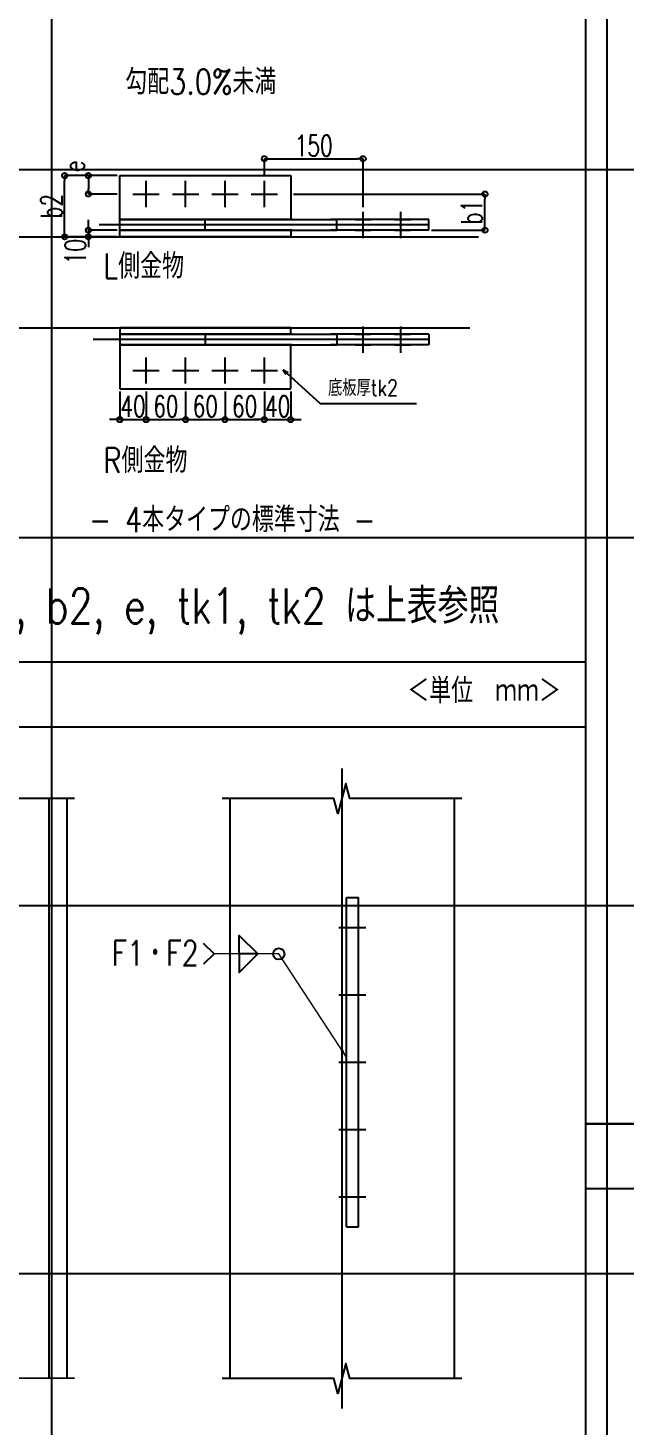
# Model space of a CAD drawing. Extents: x -668440 to 1010955, y -1678500 to 210463.
# Drawn here: x 384144 to 405648, y -102990 to -52649 of the extents above; entities that cross this region are included whole.
import ezdxf
from ezdxf.enums import TextEntityAlignment as Align

# ---------------------------------------------------------------- set-up
doc = ezdxf.new("R2010")
doc.units = 0
doc.header["$MEASUREMENT"] = 0
doc.layers.get('0').update_dxf_attribs({"color": 3, "linetype": 'CONTINUOUS'})
doc.layers.get('Defpoints').update_dxf_attribs({"color": 251, "linetype": 'CONTINUOUS'})
doc.layers.add('99_レイアウト枠', color=251, linetype='CONTINUOUS', plot=False)
doc.layers.add('s小梁', color=7, linetype='CONTINUOUS')
doc.layers.add('注記', color=3, linetype='CONTINUOUS')
doc.styles.add('S000', font='simplex.shx', dxfattribs={"width": 0.7, "bigfont": 'extfont2.shx'})
doc.styles.add('S020', font='simplex.shx', dxfattribs={"width": 0.8, "height": 100, "bigfont": 'extfont2.shx'})
doc.styles.get("Standard").update_dxf_attribs({"font": 'Osaka.ttc'})
doc.dimstyles.new('S030', dxfattribs={"dimscale": 30, "dimtxt": 2.5, "dimasz": 1, "dimexe": 0, "dimexo": 0.5, "dimgap": 0.5, "dimtad": 1, "dimdec": 0, "dimzin": 0, "dimdsep": 46, "dimtxsty": 'S000', "dimblk": 'ORIGIN', "dimcen": 1, "dimclrd": 256, "dimclre": 256, "dimclrt": 6, "dimadec": 0, "dimazin": 0, "dimtfac": 1, "dimtdec": 0, "dimtix": 1, "dimtmove": 2, "dimatfit": 3, "dimldrblk": 'OPEN30', "dimfxl": 1, "dimtolj": 1, "dimtzin": 0, "dimlwd": -1, "dimlwe": -1, "dimarcsym": 0})
doc.dimstyles.new('S20', dxfattribs={"dimtxt": 3, "dimasz": 1, "dimexe": 1, "dimexo": 1, "dimgap": 1, "dimtad": 1, "dimdec": 1, "dimlfac": 20, "dimdsep": 46, "dimtxsty": 'Standard', "dimblk": 'DOT', "dimcen": 0, "dimclrd": 256, "dimclre": 256, "dimclrt": 256, "dimadec": 0, "dimazin": 0, "dimtfac": 1, "dimtdec": 1, "dimtix": 1, "dimtmove": 2, "dimatfit": 2, "dimfxl": 30, "dimtolj": 2, "dimlwd": 5, "dimlwe": 5, "dimarcsym": 2})

# ---------------------------------------------------------------- blocks, each defined once
blk = doc.blocks.new('_DOT')
at = {"color": 0, "linetype": 'ByBlock'}
blk.add_line((-0.5, 0), (-1, 0), dxfattribs=at)
at = {"color": 0, "linetype": 'ByBlock', "const_width": 0.5}
blk.add_lwpolyline([(-0.25, 0, 1), (0.25, 0, 1)], format="xyb", close=True, dxfattribs=at)
blk = doc.blocks.new('_ORIGIN')
at = {"color": 0, "linetype": 'ByBlock', "lineweight": -2}
blk.add_line((0, 0), (-1, 0), dxfattribs=at)
blk.add_circle((0, 0), 0.5, dxfattribs=at)
blk = doc.blocks.new('*D9071')
at = {"layer": 'Defpoints', "color": 0}
for p in [(790497.3, 4892.5), (790812.3, 4892.5), (790812.3, 4543.7)]:
    blk.add_point(p, dxfattribs=at)
at = {"layer": '注記'}
for p, q in [((790797.3, 4892.5), (790497.3, 4892.5)), ((790497.3, 4573.7), (790497.3, 4862.5)), ((790797.3, 4543.7), (790497.3, 4543.7))]:
    blk.add_line(p, q, dxfattribs=at)
at = {"layer": '注記', "linetype": 'ByBlock', "xscale": 30, "yscale": 30, "zscale": 30}
for p, rotation in [((790497.3, 4892.5), 90), ((790497.3, 4543.7), 270)]:
    blk.add_blockref('_ORIGIN', p, dxfattribs=dict(at, rotation=rotation))
at = {"layer": '注記', "insert": (790422.3, 4718.1), "char_height": 120, "attachment_point": 5, "rotation": 90, "style": 'S000'}
blk.add_mtext('\\A1;b2', dxfattribs=at)
blk = doc.blocks.new('_Open30')
at = {"color": 0, "linetype": 'ByBlock', "lineweight": -2}
for p, q in [((-1, 0.27), (0, 0)), ((0, 0), (-1, -0.27)), ((0, 0), (-1, 0))]:
    blk.add_line(p, q, dxfattribs=at)
blk = doc.blocks.new('*D9072')
at = {"layer": 'Defpoints', "color": 0}
for p in [(790812.3, 4581.2), (790633.2, 4543.7), (790812.3, 4543.7)]:
    blk.add_point(p, dxfattribs=at)
at = {"layer": '注記'}
for p, q in [((790633.2, 4611.2), (790633.2, 4641.2)), ((790797.3, 4581.2), (790633.2, 4581.2)), ((790633.2, 4581.2), (790633.2, 4543.7)), ((790797.3, 4543.7), (790633.2, 4543.7)), ((790633.2, 4513.7), (790633.2, 4483.7))]:
    blk.add_line(p, q, dxfattribs=at)
at = {"layer": '注記', "linetype": 'ByBlock', "xscale": 30, "yscale": 30, "zscale": 30}
for p, rotation in [((790633.2, 4581.2), 270), ((790633.2, 4543.7), 90)]:
    blk.add_blockref('_ORIGIN', p, dxfattribs=dict(at, rotation=rotation))
at = {"layer": '注記', "insert": (790558.6, 4458.8), "char_height": 120, "attachment_point": 5, "rotation": 90, "style": 'S000'}
blk.add_mtext('\\A1;10', dxfattribs=at)
blk = doc.blocks.new('*D9073')
at = {"layer": 'Defpoints', "color": 0}
for p in [(790812.3, 4892.5), (790633.2, 4787.5), (790812.3, 4787.5)]:
    blk.add_point(p, dxfattribs=at)
at = {"layer": '注記'}
for p, q in [((790797.3, 4892.5), (790633.2, 4892.5)), ((790633.2, 4862.5), (790633.2, 4817.5)), ((790797.3, 4787.5), (790633.2, 4787.5))]:
    blk.add_line(p, q, dxfattribs=at)
at = {"layer": '注記', "linetype": 'ByBlock', "xscale": 30, "yscale": 30, "zscale": 30}
for p, rotation in [((790633.2, 4892.5), 90), ((790633.2, 4787.5), 270)]:
    blk.add_blockref('_ORIGIN', p, dxfattribs=dict(at, rotation=rotation))
at = {"layer": '注記', "insert": (790550.1, 4946.1), "char_height": 120, "attachment_point": 5, "rotation": 90, "style": 'S000'}
blk.add_mtext('\\A1;e', dxfattribs=at)
blk = doc.blocks.new('*D9078')
at = {"layer": 'Defpoints', "color": 0}
for p in [(791787.4, 4787.5), (792895.3, 4787.5), (792575, 4581.2)]:
    blk.add_point(p, dxfattribs=at)
at = {"layer": '注記'}
for p, q in [((791802.4, 4787.5), (792895.3, 4787.5)), ((792895.3, 4611.2), (792895.3, 4757.5)), ((792590, 4581.2), (792895.3, 4581.2))]:
    blk.add_line(p, q, dxfattribs=at)
at = {"layer": '注記', "linetype": 'ByBlock', "xscale": 30, "yscale": 30, "zscale": 30}
for p, rotation in [((792895.3, 4787.5), 90), ((792895.3, 4581.2), 270)]:
    blk.add_blockref('_ORIGIN', p, dxfattribs=dict(at, rotation=rotation))
at = {"layer": '注記', "insert": (792820.3, 4684.4), "char_height": 120, "attachment_point": 5, "rotation": 90, "style": 'S000'}
blk.add_mtext('\\A1;b1', dxfattribs=at)
blk = doc.blocks.new('*D9079')
at = {"layer": 'Defpoints', "color": 0}
for p in [(791637.4, 3675.9), (791787.4, 3675.9), (791787.4, 3500.8)]:
    blk.add_point(p, dxfattribs=at)
at = {"layer": '注記'}
for p, q in [((791637.4, 3660.9), (791637.4, 3500.8)), ((791787.4, 3660.9), (791787.4, 3500.8)), ((791607.4, 3500.8), (791577.4, 3500.8)), ((791637.4, 3500.8), (791787.4, 3500.8)), ((791817.4, 3500.8), (791847.4, 3500.8))]:
    blk.add_line(p, q, dxfattribs=at)
at = {"layer": '注記', "linetype": 'ByBlock', "xscale": 30, "yscale": 30, "zscale": 30}
blk.add_blockref('_ORIGIN', (791637.4, 3500.8), dxfattribs=at)
at = {"layer": '注記', "linetype": 'ByBlock', "xscale": 30, "yscale": 30, "zscale": 30, "rotation": 180}
blk.add_blockref('_ORIGIN', (791787.4, 3500.8), dxfattribs=at)
at = {"layer": '注記', "insert": (791712.4, 3575.8), "char_height": 120, "attachment_point": 5, "style": 'S000'}
blk.add_mtext('\\A1;40', dxfattribs=at)
blk = doc.blocks.new('*D9081')
at = {"layer": 'Defpoints', "color": 0}
for p in [(792200, 4989.2), (791637.4, 4873), (792200, 4696.8)]:
    blk.add_point(p, dxfattribs=at)
at = {"layer": '注記'}
for p, q in [((791637.4, 4888), (791637.4, 4989.2)), ((791667.4, 4989.2), (792170, 4989.2)), ((792200, 4711.8), (792200, 4989.2))]:
    blk.add_line(p, q, dxfattribs=at)
at = {"layer": '注記', "linetype": 'ByBlock', "xscale": 30, "yscale": 30, "zscale": 30, "rotation": 180}
blk.add_blockref('_ORIGIN', (791637.4, 4989.2), dxfattribs=at)
at = {"layer": '注記', "linetype": 'ByBlock', "xscale": 30, "yscale": 30, "zscale": 30}
blk.add_blockref('_ORIGIN', (792200, 4989.2), dxfattribs=at)
at = {"layer": '注記', "insert": (791918.7, 5064.2), "char_height": 120, "attachment_point": 5, "style": 'S000'}
blk.add_mtext('\\A1;150', dxfattribs=at)
blk = doc.blocks.new('*D9082')
at = {"layer": 'Defpoints', "color": 0}
for p in [(791412.4, 3675.9), (791637.4, 3675.9), (791637.4, 3500.8)]:
    blk.add_point(p, dxfattribs=at)
at = {"layer": '注記'}
for p, q in [((791412.4, 3660.9), (791412.4, 3500.8)), ((791637.4, 3660.9), (791637.4, 3500.8)), ((791442.4, 3500.8), (791607.4, 3500.8))]:
    blk.add_line(p, q, dxfattribs=at)
at = {"layer": '注記', "linetype": 'ByBlock', "xscale": 30, "yscale": 30, "zscale": 30, "rotation": 180}
blk.add_blockref('_ORIGIN', (791412.4, 3500.8), dxfattribs=at)
at = {"layer": '注記', "linetype": 'ByBlock', "xscale": 30, "yscale": 30, "zscale": 30}
blk.add_blockref('_ORIGIN', (791637.4, 3500.8), dxfattribs=at)
at = {"layer": '注記', "insert": (791524.9, 3575.8), "char_height": 120, "attachment_point": 5, "style": 'S000'}
blk.add_mtext('\\A1;60', dxfattribs=at)
blk = doc.blocks.new('*D9083')
at = {"layer": 'Defpoints', "color": 0}
for p in [(791187.3, 3675.9), (791412.4, 3675.9), (791412.4, 3500.8)]:
    blk.add_point(p, dxfattribs=at)
at = {"layer": '注記'}
for p, q in [((791187.3, 3660.9), (791187.3, 3500.8)), ((791412.4, 3660.9), (791412.4, 3500.8)), ((791217.3, 3500.8), (791382.4, 3500.8))]:
    blk.add_line(p, q, dxfattribs=at)
at = {"layer": '注記', "linetype": 'ByBlock', "xscale": 30, "yscale": 30, "zscale": 30, "rotation": 180}
blk.add_blockref('_ORIGIN', (791187.3, 3500.8), dxfattribs=at)
at = {"layer": '注記', "linetype": 'ByBlock', "xscale": 30, "yscale": 30, "zscale": 30}
blk.add_blockref('_ORIGIN', (791412.4, 3500.8), dxfattribs=at)
at = {"layer": '注記', "insert": (791299.8, 3575.8), "char_height": 120, "attachment_point": 5, "style": 'S000'}
blk.add_mtext('\\A1;60', dxfattribs=at)
blk = doc.blocks.new('*D9084')
at = {"layer": 'Defpoints', "color": 0}
for p in [(790962.3, 3675.9), (791187.3, 3675.9), (791187.3, 3500.8)]:
    blk.add_point(p, dxfattribs=at)
at = {"layer": '注記'}
for p, q in [((790962.3, 3660.9), (790962.3, 3500.8)), ((791187.3, 3660.9), (791187.3, 3500.8)), ((790992.3, 3500.8), (791157.3, 3500.8))]:
    blk.add_line(p, q, dxfattribs=at)
at = {"layer": '注記', "linetype": 'ByBlock', "xscale": 30, "yscale": 30, "zscale": 30, "rotation": 180}
blk.add_blockref('_ORIGIN', (790962.3, 3500.8), dxfattribs=at)
at = {"layer": '注記', "linetype": 'ByBlock', "xscale": 30, "yscale": 30, "zscale": 30}
blk.add_blockref('_ORIGIN', (791187.3, 3500.8), dxfattribs=at)
at = {"layer": '注記', "insert": (791074.8, 3575.8), "char_height": 120, "attachment_point": 5, "style": 'S000'}
blk.add_mtext('\\A1;60', dxfattribs=at)
blk = doc.blocks.new('*D9085')
at = {"layer": 'Defpoints', "color": 0}
for p in [(790812.3, 3675.9), (790962.3, 3675.9), (790962.3, 3500.8)]:
    blk.add_point(p, dxfattribs=at)
at = {"layer": '注記'}
for p, q in [((790812.3, 3660.9), (790812.3, 3500.8)), ((790962.3, 3660.9), (790962.3, 3500.8)), ((790782.3, 3500.8), (790752.3, 3500.8)), ((790812.3, 3500.8), (790962.3, 3500.8)), ((790992.3, 3500.8), (791022.3, 3500.8))]:
    blk.add_line(p, q, dxfattribs=at)
at = {"layer": '注記', "linetype": 'ByBlock', "xscale": 30, "yscale": 30, "zscale": 30}
blk.add_blockref('_ORIGIN', (790812.3, 3500.8), dxfattribs=at)
at = {"layer": '注記', "linetype": 'ByBlock', "xscale": 30, "yscale": 30, "zscale": 30, "rotation": 180}
blk.add_blockref('_ORIGIN', (790962.3, 3500.8), dxfattribs=at)
at = {"layer": '注記', "insert": (790887.3, 3575.8), "char_height": 120, "attachment_point": 5, "style": 'S000'}
blk.add_mtext('\\A1;40', dxfattribs=at)
blk = doc.blocks.new('ウェブクランプ工法設計指針')
at = {"layer": 'Defpoints'}
for p, q in [((788208.56693, 4543.74374), (792858.47634, 4543.74374)), ((788208.56693, 4024.74849), (792808.13598, 4024.74849))]:
    blk.add_line(p, q, dxfattribs=at)
at = {"layer": '注記'}
for p, q in [((793470.62776, -7600), (793470.62776, 11813.3201)), ((790812.26738, 4543.74374), (790812.26738, 4892.54954)), ((790812.26738, 4892.54954), (790812.26738, 4892.54954)), ((790812.26738, 4543.74374), (790812.26738, 4892.54954)), ((790812.26738, 4892.54954), (791787.42338, 4892.54954)), ((790812.26738, 4892.54954), (790812.26738, 4892.54954)), ((790812.26738, 4892.54954), (791787.42338, 4892.54954)), ((791787.42338, 4892.54954), (791787.42338, 4641.25934)), ((791787.42338, 4892.54954), (791787.42338, 4892.54954)), ((791787.42338, 4892.54954), (791787.42338, 4641.25934)), ((791787.42338, 4892.54954), (791787.42338, 4892.54954)), ((790887.27938, 4787.53274), (791037.30338, 4787.53274)), ((790962.29138, 4712.52074), (790962.29138, 4862.54474)), ((790962.29138, 4787.53274), (790962.29138, 4787.53274)), ((790962.29138, 4787.53274), (790962.29138, 4787.53274)), ((791112.31538, 4787.53274), (791262.33938, 4787.53274)), ((791187.32738, 4712.52074), (791187.32738, 4862.54474)), ((791187.32738, 4787.53274), (791187.32738, 4787.53274)), ((791187.32738, 4787.53274), (791187.32738, 4787.53274)), ((791337.35138, 4787.53274), (791487.37538, 4787.53274)), ((791412.36338, 4712.52074), (791412.36338, 4862.54474)), ((791412.36338, 4787.53274), (791412.36338, 4787.53274)), ((791412.36338, 4787.53274), (791412.36338, 4787.53274)), ((791562.38738, 4787.53274), (791712.41138, 4787.53274)), ((791637.39938, 4712.52074), (791637.39938, 4862.54474)), ((791637.39938, 4787.53274), (791637.39938, 4787.53274)), ((791637.39938, 4787.53274), (791637.39938, 4787.53274)), ((790812.26738, 4581.24974), (790812.26738, 4641.25934)), ((791794.92458, 4641.25934), (790812.26738, 4641.25934)), ((790812.26738, 4581.24974), (790812.26738, 4641.25934)), ((790812.26738, 4581.24974), (790812.26738, 4641.25934)), ((790812.26738, 4641.25934), (790812.26738, 4641.25934)), ((790812.26738, 4581.24974), (790812.26738, 4641.25934)), ((790812.26738, 4641.25934), (791299.84538, 4641.25934)), ((791299.84538, 4581.24974), (791299.84538, 4641.25934)), ((791299.84538, 4581.24974), (791299.84538, 4641.25934)), ((791299.84538, 4641.25934), (791794.92458, 4641.25934)), ((791794.92458, 4641.25934), (791830.73743, 4641.25934)), ((791794.92458, 4641.25934), (791830.73743, 4641.25934)), ((791830.73743, 4641.25934), (791867.27542, 4641.25934)), ((791830.73743, 4641.25934), (791867.27542, 4641.25934)), ((791867.27542, 4641.25934), (791903.81341, 4641.25934)), ((791867.27542, 4641.25934), (791903.81341, 4641.25934)), ((791903.81341, 4641.25934), (791940.3514, 4641.25934)), ((791903.81341, 4641.25934), (791940.3514, 4641.25934)), ((791940.3514, 4641.25934), (791976.8894, 4641.25934)), ((791940.3514, 4641.25934), (791976.8894, 4641.25934)), ((791976.8894, 4641.25934), (792013.42739, 4641.25934)), ((791976.8894, 4641.25934), (792013.42739, 4641.25934)), ((792049.96538, 4641.25934), (792013.42739, 4641.25934)), ((792013.42739, 4641.25934), (792049.96538, 4641.25934)), ((792575.04938, 4641.25934), (792040.78196, 4641.25934)), ((792049.96538, 4581.24974), (792049.96538, 4641.25934)), ((792049.96538, 4581.24974), (792049.96538, 4641.25934)), ((792049.96538, 4581.24974), (792049.96538, 4641.25934)), ((792575.04938, 4641.25934), (792049.96538, 4641.25934)), ((792199.98938, 4536.24254), (792199.98938, 4686.26654)), ((792416.02394, 4536.24254), (792416.02394, 4686.26654)), ((792575.04938, 4581.24974), (792575.04938, 4641.25934)), ((792575.04938, 4581.24974), (792575.04938, 4641.25934)), ((792575.04938, 4581.24974), (792575.04938, 4641.25934)), ((792575.04938, 4641.25934), (792575.04938, 4641.25934)), ((792575.04938, 4581.24974), (792575.04938, 4641.25934)), ((792575.04938, 4611.25454), (790693.61802, 4611.25454)), ((791794.92458, 4581.24974), (790812.26738, 4581.24974)), ((790812.26738, 4581.24974), (790812.26738, 4581.24974)), ((790812.26738, 4581.24974), (791299.84538, 4581.24974)), ((791299.84538, 4581.24974), (791794.92458, 4581.24974)), ((791787.42338, 4581.24974), (791787.42338, 4543.74374)), ((791787.42338, 4581.24974), (791787.42338, 4543.74374)), ((791794.92458, 4581.24974), (791830.73743, 4581.24974)), ((791794.92458, 4581.24974), (791830.73743, 4581.24974)), ((791830.73743, 4581.24974), (791867.27542, 4581.24974)), ((791830.73743, 4581.24974), (791867.27542, 4581.24974)), ((791867.27542, 4581.24974), (791903.81341, 4581.24974)), ((791867.27542, 4581.24974), (791903.81341, 4581.24974)), ((791903.81341, 4581.24974), (791940.3514, 4581.24974)), ((791903.81341, 4581.24974), (791940.3514, 4581.24974)), ((791940.3514, 4581.24974), (791976.8894, 4581.24974)), ((791940.3514, 4581.24974), (791976.8894, 4581.24974)), ((791976.8894, 4581.24974), (792013.42739, 4581.24974)), ((791976.8894, 4581.24974), (792013.42739, 4581.24974)), ((792049.96538, 4581.24974), (792013.42739, 4581.24974)), ((792013.42739, 4581.24974), (792049.96538, 4581.24974)), ((792575.04938, 4581.24974), (792040.78196, 4581.24974)), ((792575.04938, 4581.24974), (792049.96538, 4581.24974)), ((792575.04938, 4581.24974), (792575.04938, 4581.24974)), ((791787.42338, 4543.74374), (790812.26738, 4543.74374)), ((790812.26738, 4543.74374), (790812.26738, 4543.74374)), ((791787.42338, 4543.74374), (790812.26738, 4543.74374)), ((790812.26738, 4543.74374), (790812.26738, 4543.74374)), ((791787.42338, 4543.74374), (791787.42338, 4543.74374)), ((791787.42338, 4543.74374), (791787.42338, 4543.74374)), ((791787.42338, 4024.74849), (790812.26738, 4024.74849)), ((790812.26738, 4024.74849), (790812.26738, 4024.74849)), ((791787.42338, 4024.74849), (790812.26738, 4024.74849)), ((790812.26738, 4024.74849), (790812.26738, 3675.94269)), ((790812.26738, 4024.74849), (790812.26738, 4024.74849)), ((790812.26738, 4024.74849), (790812.26738, 3675.94269)), ((791787.42338, 4024.74849), (791787.42338, 4024.74849)), ((791787.42338, 4024.74849), (791787.42338, 4024.74849)), ((791787.42338, 3987.24249), (791787.42338, 4024.74849)), ((791787.42338, 3987.24249), (791787.42338, 4024.74849)), ((792199.98938, 3882.22569), (792199.98938, 4032.24969)), ((792416.02394, 3882.22569), (792416.02394, 4032.24969)), ((792575.04938, 3957.23769), (790659.37762, 3957.23769)), ((791794.92458, 3987.24249), (790812.26738, 3987.24249)), ((790812.26738, 3987.24249), (790812.26738, 3927.23289)), ((790812.26738, 3987.24249), (790812.26738, 3987.24249)), ((790812.26738, 3987.24249), (790812.26738, 3927.23289)), ((790812.26738, 3987.24249), (790812.26738, 3927.23289)), ((790812.26738, 3987.24249), (791299.84538, 3987.24249)), ((790812.26738, 3987.24249), (790812.26738, 3927.23289)), ((791794.92458, 3927.23289), (790812.26738, 3927.23289)), ((790812.26738, 3927.23289), (790812.26738, 3927.23289)), ((790812.26738, 3927.23289), (791299.84538, 3927.23289)), ((791299.84538, 3987.24249), (791299.84538, 3927.23289)), ((791299.84538, 3987.24249), (791794.92458, 3987.24249)), ((791299.84538, 3987.24249), (791299.84538, 3927.23289)), ((791299.84538, 3927.23289), (791794.92458, 3927.23289)), ((791787.42338, 3675.94269), (791787.42338, 3927.23289)), ((791787.42338, 3675.94269), (791787.42338, 3927.23289)), ((791794.92458, 3987.24249), (791830.73743, 3987.24249)), ((791794.92458, 3987.24249), (791830.73743, 3987.24249)), ((791794.92458, 3927.23289), (791830.73743, 3927.23289)), ((791794.92458, 3927.23289), (791830.73743, 3927.23289)), ((791830.73743, 3987.24249), (791867.27542, 3987.24249)), ((791830.73743, 3987.24249), (791867.27542, 3987.24249)), ((791830.73743, 3927.23289), (791867.27542, 3927.23289)), ((791830.73743, 3927.23289), (791867.27542, 3927.23289)), ((791867.27542, 3987.24249), (791903.81341, 3987.24249)), ((791867.27542, 3987.24249), (791903.81341, 3987.24249)), ((791867.27542, 3927.23289), (791903.81341, 3927.23289)), ((791867.27542, 3927.23289), (791903.81341, 3927.23289)), ((791903.81341, 3987.24249), (791940.3514, 3987.24249)), ((791903.81341, 3987.24249), (791940.3514, 3987.24249)), ((791903.81341, 3927.23289), (791940.3514, 3927.23289)), ((791903.81341, 3927.23289), (791940.3514, 3927.23289)), ((791940.3514, 3987.24249), (791976.8894, 3987.24249)), ((791940.3514, 3987.24249), (791976.8894, 3987.24249)), ((791940.3514, 3927.23289), (791976.8894, 3927.23289)), ((791940.3514, 3927.23289), (791976.8894, 3927.23289)), ((791976.8894, 3987.24249), (792013.42739, 3987.24249)), ((791976.8894, 3987.24249), (792013.42739, 3987.24249)), ((791976.8894, 3927.23289), (792013.42739, 3927.23289)), ((791976.8894, 3927.23289), (792013.42739, 3927.23289)), ((792049.96538, 3987.24249), (792013.42739, 3987.24249)), ((792013.42739, 3987.24249), (792049.96538, 3987.24249)), ((792049.96538, 3927.23289), (792013.42739, 3927.23289)), ((792013.42739, 3927.23289), (792049.96538, 3927.23289)), ((792575.04938, 3987.24249), (792040.78196, 3987.24249)), ((792575.04938, 3927.23289), (792040.78196, 3927.23289)), ((792049.96538, 3987.24249), (792049.96538, 3927.23289)), ((792049.96538, 3987.24249), (792049.96538, 3927.23289)), ((792575.04938, 3987.24249), (792049.96538, 3987.24249)), ((792049.96538, 3987.24249), (792049.96538, 3927.23289)), ((792575.04938, 3927.23289), (792049.96538, 3927.23289)), ((792575.04938, 3987.24249), (792575.04938, 3927.23289)), ((792575.04938, 3987.24249), (792575.04938, 3987.24249)), ((792575.04938, 3987.24249), (792575.04938, 3927.23289)), ((792575.04938, 3987.24249), (792575.04938, 3927.23289)), ((792575.04938, 3987.24249), (792575.04938, 3927.23289)), ((792575.04938, 3927.23289), (792575.04938, 3927.23289)), ((790962.29138, 3705.94749), (790962.29138, 3855.97149)), ((791187.32738, 3705.94749), (791187.32738, 3855.97149)), ((791412.36338, 3705.94749), (791412.36338, 3855.97149)), ((791637.39938, 3705.94749), (791637.39938, 3855.97149)), ((790887.27938, 3780.95949), (791037.30338, 3780.95949)), ((790962.29138, 3780.95949), (790962.29138, 3780.95949)), ((790962.29138, 3780.95949), (790962.29138, 3780.95949)), ((791112.31538, 3780.95949), (791262.33938, 3780.95949)), ((791187.32738, 3780.95949), (791187.32738, 3780.95949)), ((791187.32738, 3780.95949), (791187.32738, 3780.95949)), ((791337.35138, 3780.95949), (791487.37538, 3780.95949)), ((791412.36338, 3780.95949), (791412.36338, 3780.95949)), ((791412.36338, 3780.95949), (791412.36338, 3780.95949)), ((791562.38738, 3780.95949), (791712.41138, 3780.95949)), ((791637.39938, 3780.95949), (791637.39938, 3780.95949)), ((791637.39938, 3780.95949), (791637.39938, 3780.95949)), ((790812.26738, 3675.94269), (790812.26738, 3675.94269)), ((790812.26738, 3675.94269), (791787.42338, 3675.94269)), ((790812.26738, 3675.94269), (790812.26738, 3675.94269)), ((790812.26738, 3675.94269), (791787.42338, 3675.94269)), ((791787.42338, 3675.94269), (791787.42338, 3675.94269)), ((791787.42338, 3675.94269), (791787.42338, 3675.94269)), ((793470.62776, 2117.16958), (785871.27376, 2117.16958)), ((793470.62776, 2117.16958), (785871.27376, 2117.16958)), ((793470.62776, 1745.97482), (785871.27376, 1745.97482)), ((792079.54527, 1510.04792), (792079.54527, -2139.52364)), ((790408.34045, -1968.75164), (790408.34045, 1339.27592)), ((790510.80365, -1966.99382), (790510.80365, 1339.27592)), ((791439.15027, 1339.27592), (791439.15027, -1968.75164)), ((792719.94027, 1339.27592), (792719.94027, -1968.75164)), ((792105.16107, 774.86542), (792173.46987, 774.86542)), ((792105.16107, -1103.62658), (792105.16107, 774.86542)), ((792173.46987, -1103.62658), (792173.46987, 774.86542)), ((792062.46807, 604.09342), (792216.16287, 604.09342)), ((791349.69226, 453.03482), (791290.36986, 512.35722)), ((791349.69226, 453.03482), (791290.36986, 393.71242)), ((792062.46807, 219.85642), (792216.16287, 219.85642)), ((792062.46807, -164.38058), (792216.16287, -164.38058)), ((792062.46807, -548.61758), (792216.16287, -548.61758)), ((801069.98176, -515.73508), (793470.62776, -515.73508)), ((793470.62776, -515.73508), (801069.98176, -515.73508)), ((792062.46807, -932.85458), (792216.16287, -932.85458)), ((801069.98176, -886.93001), (793470.62776, -886.93001)), ((792105.16107, -1103.62658), (792173.46987, -1103.62658))]:
    blk.add_line(p, q, dxfattribs=at)
for points in [[(790553.49665, 1339.27592), (789382.50437, 1339.27592), (789359.62526, 1424.66192), (789313.86704, 1253.88992), (789290.98793, 1339.27592), (788119.99565, 1339.27592)], [(792762.63327, 1339.27592), (792125.30349, 1339.27592), (792102.42438, 1424.66192), (792056.66616, 1253.88992), (792033.78705, 1339.27592), (791396.45727, 1339.27592)], [(790553.49665, -1966.99382), (789382.50437, -1968.75164), (789359.62526, -1883.36564), (789313.86704, -2054.13764), (789290.98793, -1968.75164), (788119.99565, -1968.75164)], [(792762.63327, -1968.75164), (792125.30349, -1968.75164), (792102.42438, -1883.36564), (792056.66616, -2054.13764), (792033.78705, -1968.75164), (791396.45727, -1968.75164)]]:
    blk.add_lwpolyline(points, dxfattribs=at)
for points in [[(791599.05653, 453.03482), (791493.15198, 453.03482), (791493.15198, 558.93937)], [(791599.05653, 453.03482), (791493.15198, 453.03482), (791493.15198, 347.13027)]]:
    blk.add_lwpolyline(points, close=True, dxfattribs=at)
at = {"layer": '注記', "extrusion": (-6.27201e-12, 1, 6.12323e-17)}
for centre in [(-792199.98938, 697.6116, 4641.25934), (-792199.98938, 697.6116, 4641.25934), (-792199.98938, 922.6476, 4641.25934), (-792199.98938, 922.6476, 4641.25934), (-792425.02538, 697.6116, 4641.25934), (-792425.02538, 697.6116, 4641.25934), (-792425.02538, 922.6476, 4641.25934), (-792425.02538, 922.6476, 4641.25934), (-792199.98938, 697.6116, 4581.24974), (-792199.98938, 697.6116, 4581.24974), (-792199.98938, 922.6476, 4581.24974), (-792199.98938, 922.6476, 4581.24974), (-792425.02538, 697.6116, 4581.24974), (-792425.02538, 697.6116, 4581.24974), (-792425.02538, 922.6476, 4581.24974), (-792425.02538, 922.6476, 4581.24974)]:
    blk.add_circle(centre, 45.0072, dxfattribs=at)
at = {"layer": '注記', "extrusion": (6.27214e-12, -1, 6.12323e-17)}
for centre in [(792199.98938, 172.5276, -3987.24248), (792199.98938, 172.5276, -3987.24248), (792199.98938, 397.5636, -3987.24248), (792199.98938, 397.5636, -3987.24248), (792199.98938, 172.5276, -3927.23288), (792199.98938, 172.5276, -3927.23288), (792199.98938, 397.5636, -3927.23288), (792199.98938, 397.5636, -3927.23288), (792425.02538, 172.5276, -3987.24248), (792425.02538, 172.5276, -3987.24248), (792425.02538, 397.5636, -3987.24248), (792425.02538, 397.5636, -3987.24248), (792425.02538, 172.5276, -3927.23288), (792425.02538, 172.5276, -3927.23288), (792425.02538, 397.5636, -3927.23288), (792425.02538, 397.5636, -3927.23288)]:
    blk.add_circle(centre, 45.0072, dxfattribs=at)
at = {"layer": '注記'}
blk.add_circle((791719.27254, 453.03482), 32.01975, dxfattribs=at)
at = {"layer": '注記', "style": 'S020', "width": 0.8}
for s, height, p in [('勾配3.0%未満', 142.31, (790843.13044, 5499.14612)), ('L側金物', 142.5, (790719.37125, 4447.70129, 547.5876)), ('R側金物', 142.5, (790719.37125, 3339.64421, 547.5876)), ('- 4本タイプの標準寸法 -', 142.31, (790636.9311, 3001.79119)), ('※b1, b2, e, tk1, tk2 は上表参照', 200, (789768.41655, 2538.09524, 768.544))]:
    blk.add_text(s, height=height, dxfattribs=at).set_placement(p, align=Align.TOP_LEFT)
for s, p in [('＜単位\u3000ｍｍ＞', (792452.33716, 1883.18993)), ('F1・F2', (790766.04444, 386.51541))]:
    blk.add_text(s, height=142.31, dxfattribs=at).set_placement(p)
at = {"layer": '注記', "insert": (791999.99246, 3682.00564, 547.5876), "char_height": 92.625, "attachment_point": 4, "style": 'S020'}
blk.add_mtext('底板厚tk2', dxfattribs=at)
at = {"layer": '注記'}
for base, p1, p2, text, picture, middle in [((792199.98938, 4989.22253, 22.5036), (791637.39938, 4873.03462, 210.0336), (792199.98938, 4696.75642, 22.5036), '150', '*D9081', (791918.69438, 5064.22253, 22.5036)), ((790962.29138, 3500.81832, 135.0216), (790812.26738, 3675.94269, 135.0216), (790962.29138, 3675.94269, 135.0216), '40', '*D9085', (790887.27938, 3575.81832, 135.0216)), ((791187.32738, 3500.81832, 135.0216), (790962.29138, 3675.94269, 135.0216), (791187.32738, 3675.94269, 135.0216), '60', '*D9084', (791074.80938, 3575.81832, 135.0216)), ((791412.36338, 3500.81832, 135.0216), (791187.32738, 3675.94269, 135.0216), (791412.36338, 3675.94269, 135.0216), '60', '*D9083', (791299.84538, 3575.81832, 135.0216)), ((791637.39938, 3500.81832, 135.0216), (791412.36338, 3675.94269, 135.0216), (791637.39938, 3675.94269, 135.0216), '60', '*D9082', (791524.88138, 3575.81832, 135.0216)), ((791787.42338, 3500.81832, 135.0216), (791637.39938, 3675.94269, 135.0216), (791787.42338, 3675.94269, 135.0216), '40', '*D9079', (791712.41138, 3575.81832, 135.0216))]:
    dim = blk.add_linear_dim(base=base, p1=p1, p2=p2, text=text, dimstyle='S030', override={"dimtxt": 4, "dimlfac": 1, "dimclrt": 256}, dxfattribs=at)
    dim.commit()
    dim.dimension.update_dxf_attribs({"geometry": picture, "text_midpoint": middle})
for base, p1, p2, text, picture, middle in [((790633.22821, 4787.53274, 1072.6716), (790812.26738, 4892.54954, 600.096), (790812.26738, 4787.53274, 600.096), 'e', '*D9073', (790550.06738, 4946.1476, 1072.6716)), ((790633.22821, 4543.74374, 1072.6716), (790812.26738, 4581.24974, 600.096), (790812.26738, 4543.74374, 660.1056), '10', '*D9072', (790558.61738, 4458.78859, 1072.6716))]:
    dim = blk.add_linear_dim(base=base, p1=p1, p2=p2, angle=90, text=text, dimstyle='S030', override={"dimtxt": 4, "dimlfac": 1, "dimclrt": 256}, dxfattribs=at)
    dim.commit()
    dim.dimension.update_dxf_attribs({"geometry": picture, "text_midpoint": middle, "dimtype": 160})
for base, p1, p2, text, picture, middle in [((790497.27129, 4892.54954, 600.096), (790812.26738, 4543.74374, 660.1056), (790812.26738, 4892.54954, 600.096), 'b2', '*D9071', (790422.27129, 4718.14664, 600.096)), ((792895.32942, 4787.53274, 412.566), (792575.04938, 4581.24974, 547.5876), (791787.42338, 4787.53274, 660.1056), 'b1', '*D9078', (792820.32942, 4684.39124, 412.566))]:
    dim = blk.add_linear_dim(base=base, p1=p1, p2=p2, angle=90, text=text, dimstyle='S030', override={"dimtxt": 4, "dimlfac": 1, "dimclrt": 256}, dxfattribs=at)
    dim.commit()
    dim.dimension.update_dxf_attribs({"geometry": picture, "text_midpoint": middle})
at = {"layer": '注記', "annotation_type": 0, "has_hookline": 1, "hookline_direction": 0, "text_width": 425.54571}
blk.add_leader([(791745.00221, 3784.1357, 547.5876), (791954.99246, 3592.00564, 547.5876), (791984.99246, 3592.00564, 547.5876)], dimstyle='S030', override={"dimfxl": 30, "dimarcsym": 2}, dxfattribs=at)
at = {"layer": '注記'}
blk.add_leader([(792105.16107, -135.31279), (791719.27254, 453.03482), (791349.69226, 453.03482)], dimstyle='S20', override={"dimasz": 50, "dimtad": 0}, dxfattribs=at)

msp = doc.modelspace()

# ---------------------------------------------------------------- linework, layer by layer
at = {"layer": '99_レイアウト枠'}
for p, q in [((385000, -137250), (385000, -4750)), ((405000, -137250), (405000, -4750)), ((305000, -57750), (504999.99991, -57750)), ((305000, -71000), (504999.99991, -71000)), ((305000, -84250), (504999.99991, -84250)), ((305000, -97500), (504999.99991, -97500))]:
    msp.add_line(p, q, dxfattribs=at)

# ---------------------------------------------------------------- block references
at = {"layer": 's小梁', "xscale": 6.312500000000052, "yscale": 6.312500000000052, "zscale": 6.312500000000052}
msp.add_blockref('ウェブクランプ工法設計指針', (-4604548.99347, -88850), dxfattribs=at)

doc.saveas('drawing.dxf')
